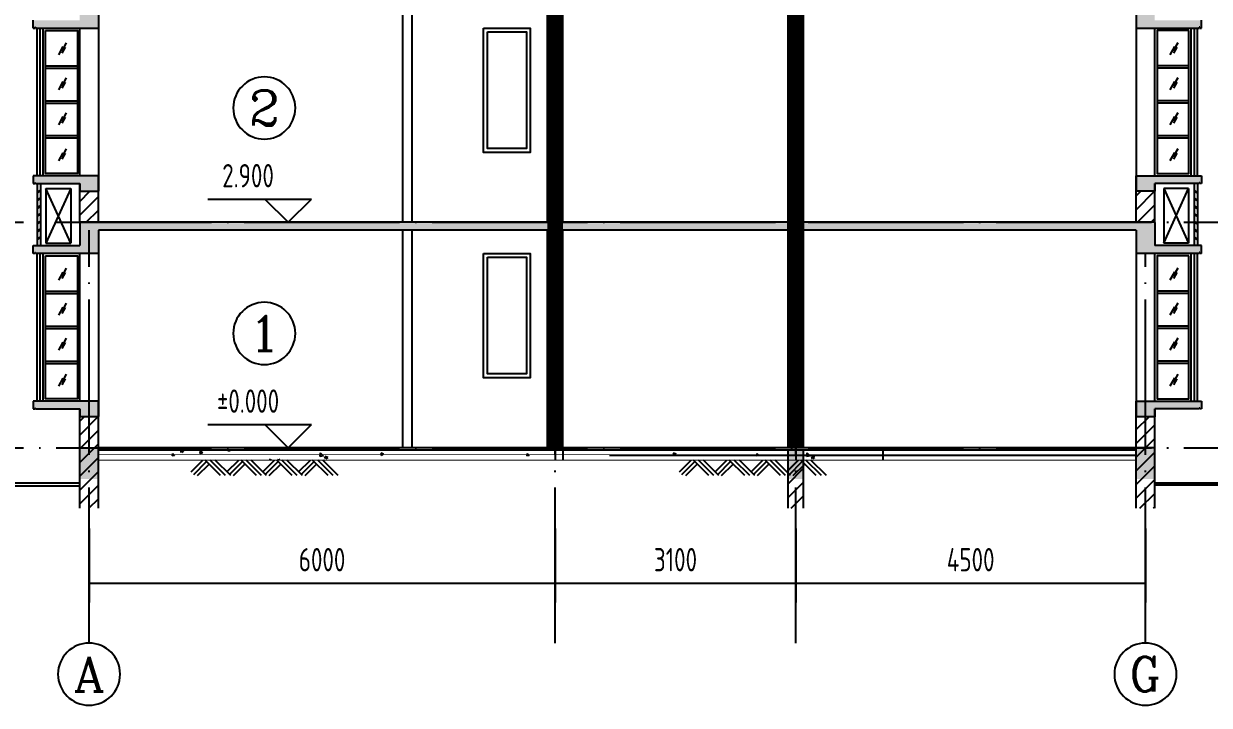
# Model space of a CAD drawing. Extents: x -726032 to 135930, y -151624 to 587044.
# Drawn here: x -371558 to -356294, y 221196 to 229964 of the extents above; entities that cross this region are included whole.
import ezdxf
from ezdxf.enums import TextEntityAlignment as Align

# ---------------------------------------------------------------- set-up
doc = ezdxf.new("R2010")
doc.units = 0
doc.header["$LTSCALE"] = 1000
doc.header["$MEASUREMENT"] = 0
doc.linetypes.add('DOTE', pattern=[2.42, 2, -0.2, 0.02, -0.2])
doc.layers.get('0').update_dxf_attribs({"linetype": 'CONTINUOUS'})
doc.layers.get('DEFPOINTS').update_dxf_attribs({"color": 1, "linetype": 'CONTINUOUS'})
for name, color, linetype in [('AXIS', 245, 'CONTINUOUS'), ('AXIS_TEXT', 7, 'CONTINUOUS'), ('DOTE', 8, 'DOTE'), ('PUB_DIM', 245, 'CONTINUOUS'), ('WALL', 255, 'CONTINUOUS'), ('WINDOW', 155, 'CONTINUOUS'), ('看线', 86, 'CONTINUOUS')]:
    doc.layers.add(name, color=color, linetype=linetype)
doc.styles.add('COMPLEX', font='COMPLEX')
doc.styles.add('DIM_FONT', font='isocp.shx', dxfattribs={"width": 0.8})
doc.dimstyles.new('DIMN', dxfattribs={"dimtxt": 300, "dimasz": 1, "dimexe": 250, "dimexo": 300, "dimgap": 150, "dimtad": 1, "dimdec": 0, "dimzin": 0, "dimdsep": 46, "dimtxsty": 'DIM_FONT', "dimcen": 0.09, "dimclrt": 142, "dimadec": 0, "dimazin": 0, "dimtfac": 1, "dimtdec": 0, "dimtix": 1, "dimtmove": 2, "dimatfit": 3, "dimfxl": 1, "dimtolj": 1, "dimtzin": 0, "dimarcsym": 0})
pattern_1 = [(45, (-700618.32, 236599.96), (-88.38835, 88.38835), [])]
pattern_2 = [(45, (-697518.32, 236599.79), (-88.388348, 88.388348), [])]

# ---------------------------------------------------------------- blocks, each defined once
blk = doc.blocks.new('*D2790')
at = {"layer": 'DEFPOINTS', "color": 0, "transparency": 16777216}
for p in [(-370716, 223769), (-364716, 223769), (-364716, 222769)]:
    blk.add_point(p, dxfattribs=at)
at = {"layer": 'PUB_DIM', "color": 0, "lineweight": -2, "transparency": 16777216}
for p, q in [((-370716, 223469), (-370716, 222519)), ((-364716, 223469), (-364716, 222519)), ((-370715, 222769), (-364717, 222769))]:
    blk.add_line(p, q, dxfattribs=at)
at = {"layer": 'PUB_DIM', "color": 0, "transparency": 16777216}
for points in [[(-370715, 222769), (-370715, 222769), (-370716, 222769)], [(-364717, 222769), (-364717, 222769), (-364716, 222769)]]:
    blk.add_solid(points, dxfattribs=at)
at = {"layer": 'PUB_DIM', "color": 142, "transparency": 16777216, "insert": (-367716, 223069), "char_height": 300, "attachment_point": 5, "style": 'DIM_FONT'}
blk.add_mtext('\\A1;6000', dxfattribs=at)
blk = doc.blocks.new('_AXISO')
blk.add_circle((0, 0), 0.5)
at = {"layer": 'AXIS_TEXT', "style": 'COMPLEX', "width": 1.041667}
blk.add_attdef('A', text='', height=0.56, dxfattribs=at).set_placement((-0.25, -0.28), (0.25, -0.28), align=Align.FIT)
blk = doc.blocks.new('*D2877')
at = {"layer": 'DEFPOINTS', "color": 0, "transparency": 16777216}
for p in [(-364716, 223769), (-361616, 223769), (-361616, 222769)]:
    blk.add_point(p, dxfattribs=at)
at = {"layer": 'PUB_DIM', "color": 0, "lineweight": -2, "transparency": 16777216}
for p, q in [((-364716, 223469), (-364716, 222519)), ((-361616, 223469), (-361616, 222519)), ((-364715, 222769), (-361617, 222769))]:
    blk.add_line(p, q, dxfattribs=at)
at = {"layer": 'PUB_DIM', "color": 0, "transparency": 16777216}
for points in [[(-364715, 222769), (-364715, 222769), (-364716, 222769)], [(-361617, 222769), (-361617, 222769), (-361616, 222769)]]:
    blk.add_solid(points, dxfattribs=at)
at = {"layer": 'PUB_DIM', "color": 142, "transparency": 16777216, "insert": (-363166, 223069), "char_height": 300, "attachment_point": 5, "style": 'DIM_FONT'}
blk.add_mtext('\\A1;3100', dxfattribs=at)
blk = doc.blocks.new('*D2878')
at = {"layer": 'DEFPOINTS', "color": 0, "transparency": 16777216}
for p in [(-361616, 223769), (-357116, 223769), (-357116, 222769)]:
    blk.add_point(p, dxfattribs=at)
at = {"layer": 'PUB_DIM', "color": 0, "lineweight": -2, "transparency": 16777216}
for p, q in [((-361616, 223469), (-361616, 222519)), ((-357116, 223469), (-357116, 222519)), ((-361615, 222769), (-357117, 222769))]:
    blk.add_line(p, q, dxfattribs=at)
at = {"layer": 'PUB_DIM', "color": 0, "transparency": 16777216}
for points in [[(-361615, 222769), (-361615, 222769), (-361616, 222769)], [(-357117, 222769), (-357117, 222769), (-357116, 222769)]]:
    blk.add_solid(points, dxfattribs=at)
at = {"layer": 'PUB_DIM', "color": 142, "transparency": 16777216, "insert": (-359366, 223069), "char_height": 300, "attachment_point": 5, "style": 'DIM_FONT'}
blk.add_mtext('\\A1;4500', dxfattribs=at)

msp = doc.modelspace()

# ---------------------------------------------------------------- hatches: boundary and pattern name
h = msp.add_hatch(color=256)
h.paths.add_polyline_path([(-357116.1, 230309.2), (-370836.1, 230309.2), (-370836.1, 230009.2), (-371436.1, 230009.2), (-371436.1, 229909.2), (-371416.1, 229909.2), (-371416.1, 229919.2), (-371406.1, 229919.2), (-371406.1, 229909.2), (-370596.1, 229909.2), (-370596.1, 230209.2), (-357236.1, 230209.2), (-357236.1, 229909.1), (-357116.1, 229909.1)])
h.paths.add_polyline_path([(-356396.1, 230009.1), (-356996.1, 230009.1), (-356996.1, 230309.2), (-357116.1, 230309.2), (-357116.1, 229909.1), (-356426.1, 229909.1), (-356426.1, 229919.1), (-356416.1, 229919.1), (-356416.1, 229909.1), (-356396.1, 229909.1)])
for color, points in [(256, [(-371436.1, 228004.5), (-371436.1, 227904.5), (-371416.1, 227904.5), (-371416.1, 227914.5), (-371406.1, 227914.5), (-371406.1, 227904.5), (-370836.1, 227904.5), (-370836.1, 227804.5), (-370596.1, 227804.5), (-370596.1, 228004.5)]), (256, [(-357236.1, 228009.1), (-357236.1, 227809.1), (-356996.1, 227809.1), (-356996.1, 227909.1), (-356426.1, 227909.1), (-356426.1, 227919.1), (-356416.1, 227919.1), (-356416.1, 227909.1), (-356396.1, 227909.1), (-356396.1, 228009.1)]), (136, [(-371436.1, 225109.2), (-371436.1, 225009.2), (-371416.1, 225009.2), (-371416.1, 225019.2), (-371406.1, 225019.2), (-371406.1, 225009.2), (-370836.1, 225009.2), (-370836.1, 224909.2), (-370596.1, 224909.2), (-370596.1, 225109.2)]), (136, [(-356996.1, 224909.1), (-356996.1, 225009.1), (-356426.1, 225009.1), (-356426.1, 225019.1), (-356416.1, 225019.1), (-356416.1, 225009.1), (-356396.1, 225009.1), (-356396.1, 225109.1), (-357236.1, 225109.1), (-357236.1, 224909.1)]), (136, [(-370596.1, 224509.2), (-370836.1, 224509.2), (-370836.1, 224109.2), (-370596.1, 224109.2)]), (136, [(-356996.1, 224509.1), (-357236.1, 224509.1), (-357236.1, 224109.1), (-356996.1, 224109.1)])]:
    msp.add_hatch(color=color).paths.add_polyline_path(points)
h = msp.add_hatch()
h.set_pattern_fill('ANSI31', color=136, scale=1000, style=0)
h.set_pattern_definition(pattern_1)
h.paths.add_polyline_path([(-370596.1, 227809.2), (-370716.1, 227809.2), (-370716.1, 227409.2), (-370596.1, 227409.2)])
h.paths.add_polyline_path([(-370716.1, 227809.2), (-370836.1, 227809.2), (-370836.1, 227409.2), (-370716.1, 227409.2)])
h = msp.add_hatch()
h.set_pattern_fill('ANSI31', color=136, scale=1000, style=0)
h.set_pattern_definition(pattern_2)
h.paths.add_polyline_path([(-356996.1, 227809.1), (-357116.1, 227809.1), (-357116.1, 227409.1), (-356996.1, 227409.1)])
h.paths.add_polyline_path([(-357116.1, 227809.1), (-357236.1, 227809.1), (-357236.1, 227409.1), (-357116.1, 227409.1)])
h = msp.add_hatch(color=256)
h.paths.add_polyline_path([(-357116.1, 227409.2), (-370836.1, 227409.2), (-370836.1, 227109.2), (-371436.1, 227109.2), (-371436.1, 227009.2), (-371416.1, 227009.2), (-371416.1, 227019.2), (-371406.1, 227019.2), (-371406.1, 227009.2), (-370596.1, 227009.2), (-370596.1, 227309.2), (-357236.1, 227309.2), (-357236.1, 227009.1), (-357116.1, 227009.1)])
h.paths.add_polyline_path([(-356396.1, 227109.1), (-356996.1, 227109.1), (-356996.1, 227409.2), (-357116.1, 227409.2), (-357116.1, 227009.1), (-356426.1, 227009.1), (-356426.1, 227019.1), (-356416.1, 227019.1), (-356416.1, 227009.1), (-356396.1, 227009.1)])
h = msp.add_hatch()
h.set_pattern_fill('ANSI31', color=136, scale=1000, style=0)
h.set_pattern_definition(pattern_1)
h.paths.add_polyline_path([(-370596.1, 224909.2), (-370836.1, 224909.2), (-370836.1, 224059.2), (-370596.1, 224059.2)])
h.paths.add_polyline_path([(-370596.1, 224059.2), (-370836.1, 224059.2), (-370836.1, 223731.2), (-370596.1, 223731.2)])
h = msp.add_hatch()
h.set_pattern_fill('ANSI31', color=136, scale=1000, style=0)
h.set_pattern_definition(pattern_2)
h.paths.add_polyline_path([(-356996.1, 224909.1), (-357236.1, 224909.1), (-357236.1, 224059.1), (-356996.1, 224059.1)])
h.paths.add_polyline_path([(-356996.1, 224059.1), (-357236.1, 224059.1), (-357236.1, 223731), (-356996.1, 223731)])
h = msp.add_hatch(color=136)
h.paths.add_polyline_path([(-361516.1, 224479.2), (-361716.1, 224479.2), (-361716.1, 224419.2), (-361516.1, 224419.2)])
h.paths.add_polyline_path([(-361516.1, 224419.2), (-361716.1, 224419.2), (-361716.1, 224349.2), (-361516.1, 224349.2)])
h.paths.add_polyline_path([(-361516.1, 224349.2), (-361716.1, 224349.2), (-361716.1, 224109.2), (-361516.1, 224109.2)])
h = msp.add_hatch()
h.set_pattern_fill('ANSI31', color=136, scale=1000, style=0)
h.set_pattern_definition([(45, (-698118.32, 236599.96), (-88.388348, 88.388348), [])])
h.paths.add_polyline_path([(-361516.1, 224059.2), (-361516.1, 224349.2), (-361716.1, 224349.2), (-361716.1, 224059.2)])
h.paths.add_polyline_path([(-361716.1, 224059.2), (-361716.1, 223731.2), (-361516.1, 223731.2), (-361516.1, 224059.2)])

# ---------------------------------------------------------------- linework, layer by layer
for p, q in [((-370596.1, 230209.2), (-370596.1, 227809.2)), ((-357236.1, 230208.7), (-357236.1, 227809.1)), ((-371436.1, 229909.2), (-371436.1, 230009.2)), ((-371436.1, 229909.2), (-371416.1, 229909.2)), ((-371416.1, 229919.2), (-371406.1, 229919.2)), ((-371416.1, 229919.2), (-371416.1, 229909.2)), ((-371406.1, 229919.2), (-371406.1, 229909.2)), ((-370836.1, 228009.2), (-370836.1, 229909.2)), ((-357236.1, 229909.1), (-356426.1, 229909.1)), ((-356996.1, 228009.1), (-356996.1, 229909.1)), ((-356416.1, 229919.1), (-356426.1, 229919.1)), ((-356426.1, 229919.1), (-356426.1, 229909.1)), ((-356416.1, 229919.1), (-356416.1, 229909.1)), ((-356416.1, 229909.1), (-356396.1, 229909.1)), ((-356396.1, 229909.1), (-356396.1, 230009.1)), ((-371436.1, 228009.2), (-371436.1, 227909.2)), ((-370596.1, 228009.2), (-371436.1, 228009.2)), ((-371436.1, 227909.2), (-371416.1, 227909.2)), ((-371416.1, 227919.2), (-371406.1, 227919.2)), ((-371416.1, 227919.2), (-371416.1, 227909.2)), ((-371406.1, 227919.2), (-371406.1, 227909.2)), ((-371406.1, 227909.2), (-370836.1, 227909.2)), ((-370836.1, 227909.2), (-370836.1, 227809.2)), ((-357236.1, 228009.1), (-356396.1, 228009.1)), ((-356996.1, 227909.1), (-356996.1, 227809.1)), ((-356426.1, 227909.1), (-356996.1, 227909.1)), ((-356426.1, 227919.1), (-356426.1, 227909.1)), ((-356416.1, 227919.1), (-356426.1, 227919.1)), ((-356416.1, 227919.1), (-356416.1, 227909.1)), ((-356396.1, 227909.1), (-356416.1, 227909.1)), ((-356396.1, 228009.1), (-356396.1, 227909.1)), ((-370836.1, 227809.2), (-370596.1, 227809.2)), ((-356996.1, 227809.1), (-357236.1, 227809.1)), ((-356996.6, 227409.2), (-370836.1, 227409.2)), ((-370836.1, 227409.2), (-370836.1, 227109.2)), ((-357236.6, 227309.2), (-370596.1, 227309.2)), ((-370596.1, 227309.2), (-370596.1, 224909.2)), ((-357236.6, 227309.2), (-357236.1, 227308.7)), ((-357236.1, 227308.7), (-357236.1, 224909.1)), ((-356996.1, 227409.7), (-356996.6, 227409.2)), ((-356996.1, 227409.1), (-356996.1, 227109.1)), ((-371436.1, 227009.2), (-371436.1, 227109.2)), ((-371436.1, 227109.2), (-370836.1, 227109.2)), ((-371416.1, 227009.2), (-371436.1, 227009.2)), ((-371416.1, 227019.2), (-371406.1, 227019.2)), ((-371416.1, 227019.2), (-371416.1, 227009.2)), ((-371406.1, 227019.2), (-371406.1, 227009.2)), ((-370596.1, 227009.2), (-371406.1, 227009.2)), ((-370836.1, 225109.2), (-370836.1, 227009.2)), ((-356426.1, 227009.1), (-357236.1, 227009.1)), ((-356396.1, 227109.1), (-356996.1, 227109.1)), ((-356996.1, 225109.1), (-356996.1, 227009.1)), ((-356416.1, 227019.1), (-356426.1, 227019.1)), ((-356426.1, 227019.1), (-356426.1, 227009.1)), ((-356416.1, 227019.1), (-356416.1, 227009.1)), ((-356396.1, 227009.1), (-356416.1, 227009.1)), ((-356396.1, 227009.1), (-356396.1, 227109.1)), ((-371436.1, 225109.2), (-371436.1, 225009.2)), ((-370596.1, 225109.2), (-371436.1, 225109.2)), ((-371436.1, 225009.2), (-371416.1, 225009.2)), ((-371416.1, 225019.2), (-371406.1, 225019.2)), ((-371416.1, 225019.2), (-371416.1, 225009.2)), ((-371406.1, 225019.2), (-371406.1, 225009.2)), ((-371406.1, 225009.2), (-370836.1, 225009.2)), ((-370836.1, 225009.2), (-370836.1, 224909.2)), ((-357236.1, 225109.1), (-356396.1, 225109.1)), ((-356426.1, 225009.1), (-356996.1, 225009.1)), ((-356996.1, 225009.1), (-356996.1, 224909.1)), ((-356416.1, 225019.1), (-356426.1, 225019.1)), ((-356426.1, 225019.1), (-356426.1, 225009.1)), ((-356416.1, 225019.1), (-356416.1, 225009.1)), ((-356396.1, 225009.1), (-356416.1, 225009.1)), ((-356396.1, 225109.1), (-356396.1, 225009.1)), ((-370836.1, 224909.2), (-370596.1, 224909.2)), ((-356996.1, 224909.1), (-357236.1, 224909.1)), ((-356996.1, 224509.2), (-370596.1, 224509.2)), ((-369640.2, 224436.5), (-369646, 224405.2)), ((-369616.1, 224407.9), (-369646, 224405.2)), ((-369640.2, 224436.6), (-369616.1, 224407.9)), ((-369526.1, 224449.6), (-369536.1, 224479.2)), ((-369501.3, 224466.4), (-369534.6, 224479.2)), ((-369501.3, 224466.4), (-369526.1, 224449.7)), ((-369287.4, 224436.6), (-369281.6, 224467.9)), ((-369257.5, 224439.2), (-369287.4, 224436.6)), ((-369257.5, 224439.2), (-369281.6, 224468)), ((-368928.7, 224467.9), (-368926.6, 224479.2)), ((-368898.8, 224470.6), (-368928.7, 224468)), ((-368898.8, 224470.6), (-368906.1, 224479.2)), ((-367741.4, 224443.8), (-367746.9, 224396.3)), ((-367702.5, 224403.2), (-367746.9, 224396.4)), ((-367741.4, 224443.8), (-367702.5, 224403.2)), ((-367644, 224385.3), (-367679, 224398.7)), ((-367668.9, 224368.4), (-367679, 224398.6)), ((-367644, 224385.3), (-367668.9, 224368.5)), ((-367212.5, 224479.2), (-367213.3, 224479.1)), ((-367213.3, 224479.1), (-367213.3, 224479.2)), ((-366960.5, 224438.7), (-366950.3, 224408.5)), ((-366925.4, 224425.3), (-366960.5, 224438.7)), ((-366950.3, 224408.5), (-366925.4, 224425.3)), ((-365074, 224436.5), (-365079.8, 224405.2)), ((-365049.9, 224407.9), (-365079.8, 224405.2)), ((-365074, 224436.6), (-365049.9, 224407.9)), ((-357236.1, 224409.2), (-364016.1, 224409.2)), ((-363159.3, 224425.3), (-363194.3, 224438.7)), ((-363194.3, 224438.7), (-363184.1, 224408.5)), ((-363184.1, 224408.5), (-363159.3, 224425.3)), ((-362117.6, 224436.5), (-362123.4, 224405.2)), ((-362093.5, 224407.9), (-362123.4, 224405.2)), ((-362117.6, 224436.6), (-362093.5, 224407.9)), ((-361475.3, 224443.8), (-361480.8, 224396.3)), ((-361436.3, 224403.2), (-361480.8, 224396.4)), ((-361475.3, 224443.8), (-361436.3, 224403.2)), ((-361377.8, 224385.3), (-361412.9, 224398.7)), ((-361402.7, 224368.4), (-361412.9, 224398.6)), ((-361377.8, 224385.3), (-361402.7, 224368.5)), ((-360947.2, 224479.1), (-360947.1, 224479.2)), ((-360946.3, 224479.2), (-360947.2, 224479.1)), ((-369401.7, 224198.3), (-369250.8, 224349.2)), ((-369369.3, 224165.9), (-369203.6, 224331.6)), ((-369319.6, 224150.7), (-369171.1, 224299.2)), ((-369022.6, 224150.7), (-369221.2, 224349.2)), ((-368957.8, 224150.7), (-369156.3, 224349.2)), ((-368892.9, 224150.7), (-369091.4, 224349.2)), ((-368940.5, 224198.3), (-368789.6, 224349.2)), ((-368908.1, 224165.9), (-368742.3, 224331.6)), ((-368858.4, 224150.7), (-368709.9, 224299.2)), ((-368561.4, 224150.7), (-368760, 224349.2)), ((-368496.5, 224150.7), (-368695.1, 224349.2)), ((-368431.6, 224150.7), (-368630.2, 224349.2)), ((-368479.3, 224198.3), (-368328.4, 224349.2)), ((-368446.8, 224165.9), (-368281.1, 224331.6)), ((-368373.1, 224349.2), (-368397.6, 224358.7)), ((-368394.4, 224349.2), (-368397.6, 224358.6)), ((-368397.2, 224150.7), (-368248.7, 224299.2)), ((-368100.2, 224150.7), (-368298.7, 224349.2)), ((-368276.4, 224349.2), (-368275, 224361)), ((-368263.7, 224349.2), (-368275, 224361.1)), ((-368035.3, 224150.7), (-368233.9, 224349.2)), ((-367970.4, 224150.7), (-368169, 224349.2)), ((-368018.1, 224198.3), (-367867.2, 224349.2)), ((-367985.6, 224165.9), (-367819.9, 224331.6)), ((-367935.9, 224150.7), (-367787.5, 224299.2)), ((-367639, 224150.7), (-367837.5, 224349.2)), ((-367574.1, 224150.7), (-367772.6, 224349.2)), ((-367509.2, 224150.7), (-367707.7, 224349.2)), ((-363115.7, 224198.3), (-362964.8, 224349.2)), ((-363083.3, 224165.9), (-362917.6, 224331.6)), ((-363033.6, 224150.7), (-362885.1, 224299.2)), ((-362736.6, 224150.7), (-362935.2, 224349.2)), ((-362671.7, 224150.7), (-362870.3, 224349.2)), ((-362606.9, 224150.7), (-362805.4, 224349.2)), ((-362654.5, 224198.3), (-362503.6, 224349.2)), ((-362622.1, 224165.9), (-362456.3, 224331.6)), ((-362572.4, 224150.7), (-362423.9, 224299.2)), ((-362275.4, 224150.7), (-362474, 224349.2)), ((-362210.5, 224150.7), (-362409.1, 224349.2)), ((-362145.6, 224150.7), (-362344.2, 224349.2)), ((-362193.3, 224198.3), (-362042.4, 224349.2)), ((-362160.8, 224165.9), (-361995.1, 224331.6)), ((-362111.1, 224150.7), (-361962.7, 224299.2)), ((-361814.2, 224150.7), (-362012.7, 224349.2)), ((-361749.3, 224150.7), (-361947.8, 224349.2)), ((-361684.4, 224150.7), (-361883, 224349.2)), ((-361732.1, 224198.3), (-361581.1, 224349.2)), ((-361699.6, 224165.9), (-361533.9, 224331.6)), ((-361649.9, 224150.7), (-361501.4, 224299.2)), ((-361353, 224150.7), (-361551.5, 224349.2)), ((-361288.1, 224150.7), (-361486.6, 224349.2)), ((-361223.2, 224150.7), (-361421.7, 224349.2)), ((-379371.4, 224059.2), (-370836.1, 224059.2)), ((-379371.4, 224019.6), (-370836.1, 224019.6)), ((-356996.1, 224059.2), (-352945.7, 224059.2)), ((-356996.1, 224033.9), (-352945.7, 224033.9))]:
    msp.add_line(p, q)
at = {"color": 0}
for p, q in [((-371406.1, 229909.2), (-370596.1, 229909.2)), ((-364616.1, 224509.2), (-364616.1, 224349.2))]:
    msp.add_line(p, q, dxfattribs=at)
at = {"color": 2}
for p, q in [((-371386.1, 228009.2), (-371386.1, 229909.2)), ((-371346.1, 228009.2), (-371346.1, 229909.2)), ((-371306.1, 228009.2), (-371306.1, 229909.2)), ((-356526.1, 228009.1), (-356526.1, 229909.1)), ((-356486.1, 228009.1), (-356486.1, 229909.1)), ((-356446.1, 228009.1), (-356446.1, 229909.1)), ((-371386.1, 225109.2), (-371386.1, 227009.2)), ((-371346.1, 225109.2), (-371346.1, 227009.2)), ((-371306.1, 225109.2), (-371306.1, 227009.2)), ((-356526.1, 225109.1), (-356526.1, 227009.1)), ((-356486.1, 225109.1), (-356486.1, 227009.1)), ((-356446.1, 225109.1), (-356446.1, 227009.1))]:
    msp.add_line(p, q, dxfattribs=at)
at = {"color": 146}
for p, q in [((-371011, 229719.6), (-371068.8, 229615.6)), ((-356701, 229719.4), (-356758.8, 229615.5)), ((-371053.4, 229669.5), (-371111.2, 229565.6)), ((-371021.8, 229662.3), (-371064.9, 229584.8)), ((-356743.4, 229669.3), (-356801.2, 229565.4)), ((-356711.8, 229662.1), (-356754.9, 229584.7)), ((-371276.1, 229424.2), (-370866.1, 229424.2)), ((-356556.1, 229424.1), (-356966.1, 229424.1)), ((-371276.1, 229394.2), (-370866.1, 229394.2)), ((-371011, 229269.6), (-371068.8, 229165.6)), ((-356556.1, 229394.1), (-356966.1, 229394.1)), ((-356701, 229269.4), (-356758.8, 229165.5)), ((-371053.4, 229219.5), (-371111.2, 229115.6)), ((-371021.8, 229212.3), (-371064.9, 229134.8)), ((-356743.4, 229219.3), (-356801.2, 229115.4)), ((-356711.8, 229212.1), (-356754.9, 229134.7)), ((-371276.1, 228974.2), (-370866.1, 228974.2)), ((-356556.1, 228974.1), (-356966.1, 228974.1)), ((-371276.1, 228944.2), (-370866.1, 228944.2)), ((-371011, 228819.6), (-371068.8, 228715.6)), ((-356556.1, 228944.1), (-356966.1, 228944.1)), ((-356701, 228819.4), (-356758.8, 228715.5)), ((-371053.4, 228769.5), (-371111.2, 228665.6)), ((-371021.8, 228762.3), (-371064.9, 228684.8)), ((-356743.4, 228769.3), (-356801.2, 228665.4)), ((-356711.8, 228762.1), (-356754.9, 228684.7)), ((-371276.1, 228524.2), (-370866.1, 228524.2)), ((-356556.1, 228524.1), (-356966.1, 228524.1)), ((-371276.1, 228494.2), (-370866.1, 228494.2)), ((-371011, 228354.6), (-371068.8, 228250.6)), ((-356556.1, 228494.1), (-356966.1, 228494.1)), ((-356701, 228354.4), (-356758.8, 228250.5)), ((-371053.4, 228304.5), (-371111.2, 228200.6)), ((-371021.8, 228297.3), (-371064.9, 228219.8)), ((-356743.4, 228304.3), (-356801.2, 228200.4)), ((-356711.8, 228297.1), (-356754.9, 228219.7)), ((-371011, 226819.6), (-371068.8, 226715.6)), ((-356701, 226819.4), (-356758.8, 226715.5)), ((-371053.4, 226769.5), (-371111.2, 226665.6)), ((-371021.8, 226762.3), (-371064.9, 226684.8)), ((-356743.4, 226769.3), (-356801.2, 226665.4)), ((-356711.8, 226762.1), (-356754.9, 226684.7)), ((-371276.1, 226524.2), (-370866.1, 226524.2)), ((-356556.1, 226524.1), (-356966.1, 226524.1)), ((-371276.1, 226494.2), (-370866.1, 226494.2)), ((-371011, 226369.6), (-371068.8, 226265.6)), ((-356556.1, 226494.1), (-356966.1, 226494.1)), ((-356701, 226369.4), (-356758.8, 226265.5)), ((-371053.4, 226319.5), (-371111.2, 226215.6)), ((-371021.8, 226312.3), (-371064.9, 226234.8)), ((-356743.4, 226319.3), (-356801.2, 226215.4)), ((-356711.8, 226312.1), (-356754.9, 226234.7)), ((-371276.1, 226074.2), (-370866.1, 226074.2)), ((-356556.1, 226074.1), (-356966.1, 226074.1)), ((-371276.1, 226044.2), (-370866.1, 226044.2)), ((-371011, 225919.6), (-371068.8, 225815.6)), ((-356556.1, 226044.1), (-356966.1, 226044.1)), ((-356701, 225919.4), (-356758.8, 225815.5)), ((-371053.4, 225869.5), (-371111.2, 225765.6)), ((-371021.8, 225862.3), (-371064.9, 225784.8)), ((-356743.4, 225869.3), (-356801.2, 225765.4)), ((-356711.8, 225862.1), (-356754.9, 225784.7)), ((-371276.1, 225624.2), (-370866.1, 225624.2)), ((-356556.1, 225624.1), (-356966.1, 225624.1)), ((-371276.1, 225594.2), (-370866.1, 225594.2)), ((-371011, 225454.6), (-371068.8, 225350.6)), ((-356556.1, 225594.1), (-356966.1, 225594.1)), ((-356701, 225454.4), (-356758.8, 225350.5)), ((-371053.4, 225404.5), (-371111.2, 225300.6)), ((-371021.8, 225397.3), (-371064.9, 225319.8)), ((-356743.4, 225404.3), (-356801.2, 225300.4)), ((-356711.8, 225397.1), (-356754.9, 225319.7))]:
    msp.add_line(p, q, dxfattribs=at)
at = {"color": 136}
for p, q in [((-371386.1, 227909.2), (-371386.1, 227109.2)), ((-371342.9, 227909.2), (-371342.9, 227109.2)), ((-356489.4, 227909.1), (-356489.4, 227109.1)), ((-356446.1, 227909.1), (-356446.1, 227109.1)), ((-371386.1, 227794.1), (-371342.9, 227824.1)), ((-371386.1, 227784.1), (-371342.9, 227814.1)), ((-370952.9, 227140.2), (-371272.9, 227844)), ((-370952.9, 227844), (-371272.9, 227140.2)), ((-371272.9, 227844), (-370952.9, 227844)), ((-371272.9, 227844), (-371272.9, 227140.2)), ((-370952.9, 227844), (-370952.9, 227140.2)), ((-356879.4, 227843.9), (-356879.4, 227140.1)), ((-356559.4, 227843.9), (-356879.4, 227843.9)), ((-356879.4, 227843.9), (-356559.4, 227140.1)), ((-356879.4, 227140.1), (-356559.4, 227843.9)), ((-356559.4, 227843.9), (-356559.4, 227140.1)), ((-356446.1, 227793.9), (-356489.4, 227823.9)), ((-356446.1, 227783.9), (-356489.4, 227813.9)), ((-371386.1, 227694.1), (-371342.9, 227724.1)), ((-371386.1, 227684.1), (-371342.9, 227714.1)), ((-371386.1, 227594.1), (-371342.9, 227624.1)), ((-371386.1, 227584.1), (-371342.9, 227614.1)), ((-356446.1, 227693.9), (-356489.4, 227723.9)), ((-356446.1, 227683.9), (-356489.4, 227713.9)), ((-356446.1, 227593.9), (-356489.4, 227623.9)), ((-356446.1, 227583.9), (-356489.4, 227613.9)), ((-371386.1, 227494.1), (-371342.9, 227524.1)), ((-371386.1, 227484.1), (-371342.9, 227514.1)), ((-356446.1, 227493.9), (-356489.4, 227523.9)), ((-356446.1, 227483.9), (-356489.4, 227513.9)), ((-371386.1, 227394.1), (-371342.9, 227424.1)), ((-371386.1, 227384.1), (-371342.9, 227414.1)), ((-371386.1, 227294.1), (-371342.9, 227324.1)), ((-371386.1, 227284.1), (-371342.9, 227314.1)), ((-356446.1, 227393.9), (-356489.4, 227423.9)), ((-356446.1, 227383.9), (-356489.4, 227413.9)), ((-356446.1, 227293.9), (-356489.4, 227323.9)), ((-356446.1, 227283.9), (-356489.4, 227313.9)), ((-371386.1, 227194.1), (-371342.9, 227224.1)), ((-371386.1, 227184.1), (-371342.9, 227214.1)), ((-371272.9, 227140.2), (-370952.9, 227140.2)), ((-356559.4, 227140.1), (-356879.4, 227140.1)), ((-356446.1, 227193.9), (-356489.4, 227223.9)), ((-356446.1, 227183.9), (-356489.4, 227213.9))]:
    msp.add_line(p, q, dxfattribs=at)
for points, const_width in [([(-361616.1, 224509.2), (-361616.1, 256409.2)], 200), ([(-364716.1, 224509.2), (-364716.1, 256309.2)], 200), ([(-357236.1, 224479.2), (-370596.1, 224479.2)], 25), ([(-357236.1, 224419.2), (-370596.1, 224419.2)], 10), ([(-357236.1, 224349.2), (-370596.1, 224349.2)], 10)]:
    msp.add_lwpolyline(points, dxfattribs=dict(const_width=const_width))
for points in [[(-371276.1, 229879.2), (-370866.1, 229879.2), (-370866.1, 228039.2), (-371276.1, 228039.2)], [(-356556.1, 229879.1), (-356966.1, 229879.1), (-356966.1, 228039.1), (-356556.1, 228039.1)], [(-371276.1, 226979.2), (-370866.1, 226979.2), (-370866.1, 225139.2), (-371276.1, 225139.2)], [(-356556.1, 226979.1), (-356966.1, 226979.1), (-356966.1, 225139.1), (-356556.1, 225139.1)]]:
    msp.add_lwpolyline(points, close=True, dxfattribs=at)
at = {"layer": 'DOTE'}
for p, q in [((-375979.5, 227409.2), (-354529.8, 227409.2)), ((-370716.1, 221996.5), (-370716.1, 227309.2)), ((-364716.1, 221996.5), (-364716.1, 227309.2)), ((-361616.1, 221996.5), (-361616.1, 227309.2)), ((-357116.1, 221997.1), (-357116.1, 227009.1)), ((-375979.5, 224509.2), (-354529.8, 224509.2))]:
    msp.add_line(p, q, dxfattribs=at)
at = {"layer": 'PUB_DIM'}
for p, q in [((-369185.4, 227709.2), (-367853.2, 227709.2)), ((-368453.2, 227709.2), (-368153.2, 227409.2)), ((-368153.2, 227409.2), (-367853.2, 227709.2)), ((-369185.4, 224809.2), (-367853.2, 224809.2)), ((-368453.2, 224809.2), (-368153.2, 224509.2)), ((-368153.2, 224509.2), (-367853.2, 224809.2)), ((-364716.1, 222418.5), (-364716.1, 223031)), ((-361616.1, 222418.5), (-361616.1, 223117.1))]:
    msp.add_line(p, q, dxfattribs=at)
at = {"layer": 'WALL'}
for p, q in [((-366676.1, 227409.2), (-366676.1, 256309.2)), ((-366556.1, 227409.2), (-366556.1, 256309.2)), ((-364816.1, 227409.2), (-364816.1, 256309.2)), ((-364616.1, 227409.2), (-364616.1, 256309.2)), ((-361716.1, 224509.2), (-361716.1, 256309.2)), ((-361516.1, 224509.2), (-361516.1, 256309.2)), ((-370836.1, 227409.2), (-370836.1, 227909.2)), ((-370596.1, 227409.2), (-370596.1, 228009.2)), ((-357236.1, 227409.1), (-357236.1, 228009.1)), ((-356996.1, 227409.7), (-356996.1, 227909.1)), ((-366676.1, 224509.2), (-366676.1, 227309.2)), ((-366556.1, 224509.2), (-366556.1, 227309.2)), ((-364816.1, 224509.2), (-364816.1, 227309.2)), ((-364616.1, 224509.2), (-364616.1, 227309.2)), ((-370836.1, 223731.2), (-370836.1, 225009.2)), ((-370596.1, 223731.2), (-370596.1, 225109.2)), ((-357236.1, 223731), (-357236.1, 225109.1)), ((-356996.1, 223731), (-356996.1, 225009.1)), ((-361716.1, 223731.2), (-361716.1, 224479.2)), ((-361516.1, 223731.2), (-361516.1, 224479.2))]:
    msp.add_line(p, q, dxfattribs=at)
at = {"layer": 'WINDOW'}
for p, q in [((-364716.1, 256309.2), (-364716.1, 227409.2)), ((-361616.1, 256309.2), (-361616.1, 227409.2)), ((-364716.1, 227309.2), (-364716.1, 224349.2)), ((-361616.1, 227309.2), (-361616.1, 224349.2)), ((-360496.1, 224509.2), (-360496.1, 224349.2))]:
    msp.add_line(p, q, dxfattribs=at)
at = {"layer": '看线'}
for p, q in [((-365636.1, 228309.2), (-365636.1, 229909.2)), ((-365636.1, 225409.2), (-365636.1, 227009.2))]:
    msp.add_line(p, q, dxfattribs=at)
for points in [[(-365636.1, 229909.2), (-365036.1, 229909.2), (-365036.1, 228309.2), (-365636.1, 228309.2)], [(-365586.1, 229859.2), (-365086.1, 229859.2), (-365086.1, 228359.2), (-365586.1, 228359.2)], [(-365636.1, 227009.2), (-365036.1, 227009.2), (-365036.1, 225409.2), (-365636.1, 225409.2)], [(-365586.1, 226959.2), (-365086.1, 226959.2), (-365086.1, 225459.2), (-365586.1, 225459.2)]]:
    msp.add_lwpolyline(points, close=True, dxfattribs=at)

# ---------------------------------------------------------------- block references
at = {"layer": 'AXIS', "color": 144}
ref = msp.add_blockref('_AXISO', (-368460, 228880.1), dxfattribs=dict(at, xscale=-800, yscale=800, zscale=800))
ref.add_attrib('A', '2', dxfattribs={"layer": 'AXIS_TEXT', "height": 448, "style": 'COMPLEX', "width": 1.339286}).set_placement((-368660, 228656.1), (-368260, 228656.1), align=Align.FIT)
ref = msp.add_blockref('_AXISO', (-368460, 225980.1), dxfattribs=dict(at, xscale=-800, yscale=800, zscale=800))
ref.add_attrib('A', '1', dxfattribs={"layer": 'AXIS_TEXT', "height": 448, "style": 'COMPLEX', "width": 2.083333}).set_placement((-368660, 225756.1), (-368260, 225756.1), align=Align.FIT)
ref = msp.add_blockref('_AXISO', (-370716.1, 221596.5), dxfattribs=dict(at, xscale=-800, yscale=800, zscale=800))
ref.add_attrib('A', 'A', dxfattribs={"layer": 'AXIS_TEXT', "height": 448, "style": 'COMPLEX', "width": 1.041667}).set_placement((-370916.1, 221372.5), (-370516.1, 221372.5), align=Align.FIT)
ref = msp.add_blockref('_AXISO', (-357116.1, 221596.3), dxfattribs=dict(at, xscale=-800, yscale=800, zscale=800))
ref.add_attrib('A', 'G', dxfattribs={"layer": 'AXIS_TEXT', "height": 448, "style": 'COMPLEX', "width": 1.041667}).set_placement((-357316.1, 221372.3), (-356916.1, 221372.3), align=Align.FIT)

# ---------------------------------------------------------------- texts
at = {"layer": 'PUB_DIM', "style": 'DIM_FONT', "width": 0.8}
for s, p in [('2.900', (-368669.3, 228009.2)), ('%%p0.000', (-368669.3, 225109.2))]:
    msp.add_text(s, height=300, dxfattribs=at).set_placement(p, align=Align.MIDDLE)

# ---------------------------------------------------------------- dimensions: what is measured, and where the dimension line sits
at = {"layer": 'PUB_DIM'}
for p1, p2, picture, middle in [((-370716.1, 223768.9), (-364716.1, 223768.9), '*D2790', (-367716.1, 223068.9)), ((-364716.1, 223768.9), (-361616.1, 223768.9), '*D2877', (-363166.1, 223068.9)), ((-361616.1, 223768.9), (-357116.1, 223768.9), '*D2878', (-359366.1, 223068.9))]:
    dim = msp.add_aligned_dim(p1=p1, p2=p2, distance=-1000, dimstyle='DIMN', dxfattribs=at)
    dim.commit()
    dim.dimension.update_dxf_attribs({"geometry": picture, "text_midpoint": middle})

doc.saveas('drawing.dxf')
